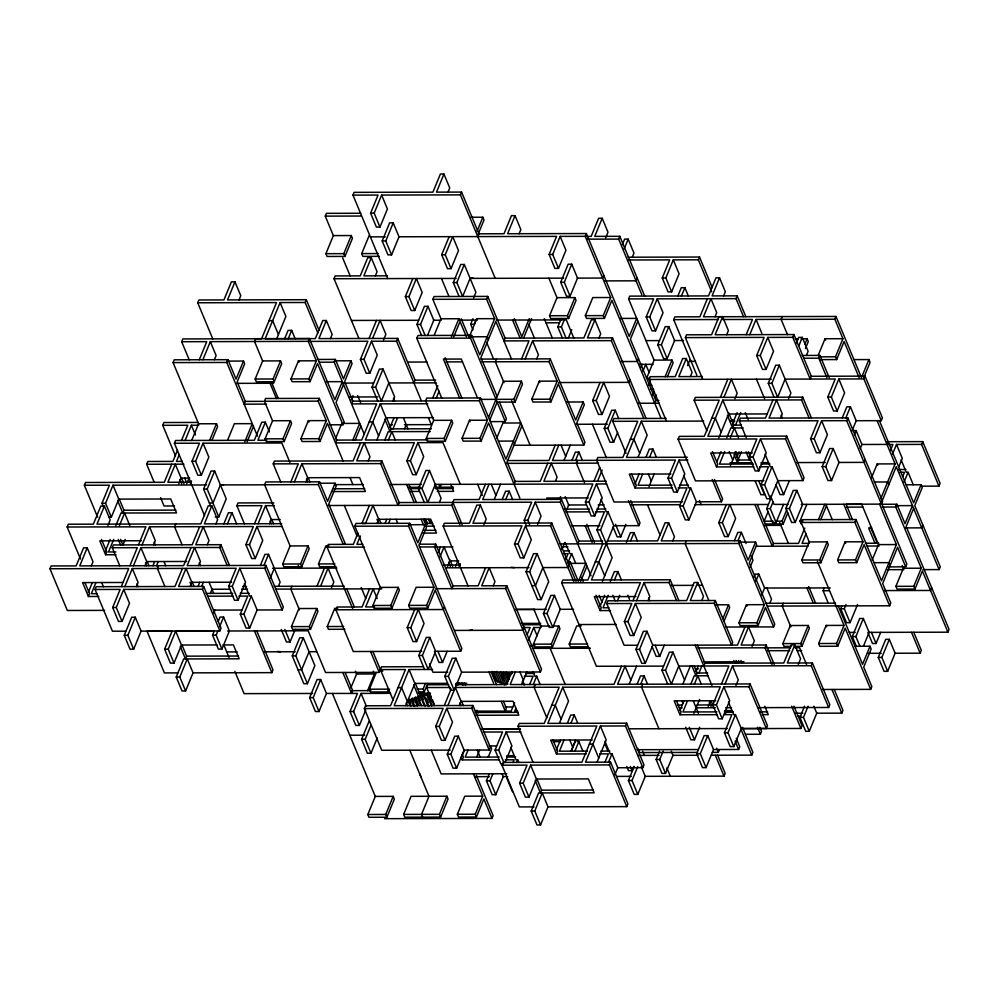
<?xml version="1.0" encoding="UTF-8"?>
<svg xmlns="http://www.w3.org/2000/svg" width="999" height="999" viewBox="0 0 999 999"><rect width="100%" height="100%" fill="white"/><g stroke="black" fill="none" stroke-linecap="round" stroke-linejoin="round"><path stroke-width="1.5" d="M104.633 610.377L67.333 610.476L49.95 568.743L51.099 565.958L76.161 565.896L83.616 547.814L87.2 547.802L92.994 561.713L91.271 565.884M80.482 558.99L67.158 527.01L68.294 524.225L93.369 524.163L100.824 506.068L104.395 506.068L110.19 519.98L107.904 525.536M97.677 517.257L84.353 485.264L85.502 482.492L164.286 482.292L171.741 464.198M103.709 507.467L101.973 503.296L109.428 485.202L84.353 485.264M87.2 547.802L79.745 565.896L183.591 565.634L191.046 547.539M104.395 506.068L96.953 524.15L200.787 523.888L208.242 505.806L211.825 505.794L217.62 519.705L215.896 523.876M108.953 517.195L111.339 517.195L105.544 503.284L112.999 485.202L206.531 484.965M191.683 440.484L198.564 423.788L173.077 362.587L174.226 359.815L227.934 359.677L236.051 379.145L243.506 361.064L227.085 361.101M189.211 359.802L181.681 341.72L182.829 338.936L261.601 338.736L276.511 302.572L197.727 302.772L212.799 338.936M197.727 302.772L198.876 299.987L223.951 299.925L231.406 281.83L234.977 281.83L240.771 295.729L239.061 299.912M111.339 517.195L118.794 499.1L112.999 485.202M88.324 592.32L92.333 582.592M105.532 550.586L110.115 539.46M115.847 525.549L121.004 513.024L122.802 513.024L123.951 510.239L119.318 499.113M98.839 596.465L88.399 596.49L89.535 593.718L84.903 582.579M116.046 554.732L105.594 554.757L106.743 551.972L101.536 539.46M95.916 582.579L91.334 593.706L97.228 593.693M113.699 539.448L108.529 551.972L115.909 551.947M119.43 525.536L124.588 513.011L176.511 512.887L170.717 498.976L118.794 499.1M125.712 631.168L112.437 631.206L95.067 589.485L96.204 586.7L174.987 586.5L182.442 568.406M119.793 565.821L112.263 547.739L113.411 544.954L192.195 544.755L199.65 526.673M154.208 482.342L146.666 464.26L147.815 461.488L172.889 461.413L177.472 450.287M175.474 455.906L162.725 425.312L163.873 422.527L198.189 422.44M125.225 539.448L122.927 545.004L120.617 539.448M199.288 359.74L206.743 341.658L181.681 341.72M202.872 359.74L210.327 341.646L308.229 341.333L309.378 338.549L255.669 338.686L254.52 341.471L262.625 360.939L255.17 379.021L256.331 381.805L274.238 381.755L281.693 363.673L280.532 360.889L262.625 360.939M234.977 281.83L227.522 299.912L306.306 299.712L319.056 330.319M204.533 515.596L174.4 443.269L175.549 440.484L254.32 440.297L261.775 422.202L265.359 422.202L269.418 431.93M214.398 359.727L216.121 355.557L210.327 341.646M190.097 586.488L191.82 582.317L186.026 568.406L178.571 586.488L203.634 586.425L202.485 589.21L123.714 589.41L129.508 603.321L122.053 621.403L118.469 621.415L112.675 607.504L120.13 589.41L95.067 589.485M121.279 586.638L128.734 568.543L49.95 568.743M129.87 565.759L137.325 547.677L112.263 547.739M138.474 544.892L145.929 526.81L67.158 527.01M181.481 440.547L187.787 425.249L162.725 425.312M122.053 621.403L116.259 607.492L123.714 589.41M124.85 586.625L132.305 568.543L236.151 568.281L228.696 586.363L234.49 600.274L238.074 600.262L245.529 582.18L239.735 568.269L264.797 568.206L265.946 565.422L187.175 565.621L194.63 547.539L200.424 561.438L198.701 565.621M133.454 565.759L140.909 547.664L219.693 547.477L220.841 544.692L195.767 544.755L203.222 526.66L209.016 540.571L207.305 544.742M142.058 544.892L149.513 526.798L253.359 526.535L245.904 544.63L251.698 558.528L255.282 558.528L262.737 540.434L256.943 526.535L282.005 526.473M179.333 454.458L176.461 461.413L182.367 461.401M185.065 440.547L191.371 425.237L198.751 425.224M257.492 436.176L226.785 362.462L227.934 359.677M136.388 586.625L138.099 582.442L132.305 568.543M144.98 565.746L146.703 561.575L140.909 547.664M153.584 544.88L155.307 540.709L149.513 526.798M178.821 483.666L181.106 478.096L175.312 464.198L167.857 482.28L191.458 482.217M289.935 462.475L281.83 443.007L203.047 443.206L208.841 457.105L201.386 475.199L197.802 475.199L192.008 461.301L199.463 443.206L174.4 443.269M201.386 475.199L195.592 461.288L203.047 443.206M124.263 635.314L131.718 617.232L135.302 617.22L141.084 631.131L133.641 649.225L130.057 649.225L124.263 635.314L127.847 635.314L135.302 617.22M152.934 565.759L154.658 561.588M186.763 483.666L189.061 478.109M156.518 565.746L158.229 561.575M190.347 483.666L191.496 480.881M209.59 440.434L216.471 423.751L198.564 423.788M158.529 565.696L157.38 568.481L164.91 586.55M175.724 523.951L174.575 526.735L182.105 544.817M211.9 440.434L217.632 426.523L216.471 423.751M306.306 299.712L305.157 302.497L280.095 302.56L265.185 338.736L315.322 338.611L322.764 320.517L326.348 320.517L332.143 334.415L330.419 338.599M210.552 505.806L203.596 489.11L211.051 471.029L214.635 471.016L226.224 498.838L218.769 516.92L215.185 516.933M218.769 516.92L207.18 489.11L214.635 471.016M227.497 440.397L234.378 423.701L252.285 423.651L244.83 441.745M243.506 361.064L244.655 363.836L237.2 381.93L245.317 401.398L244.168 404.183L266.546 404.12M333.366 235.602L351.273 235.552L352.435 238.336L344.98 256.418L327.073 256.468L325.911 253.684L333.366 235.602L325.262 216.134L326.398 213.349L360.714 213.262M276.711 338.723L285.889 316.471L280.095 302.56M211.825 505.794L204.37 523.888L281.656 523.688M223.514 484.59L220.429 484.927L212.974 503.009L209.39 503.021M284.665 338.736L288.099 330.382L291.683 330.382L295.155 338.723M288.236 338.723L291.683 330.382M247.128 441.745L253.434 426.436M274.238 381.755L273.077 378.983L280.532 360.889M272.552 420.754L290.459 420.704L291.621 423.489L284.166 441.57L266.258 441.62L265.097 438.836L272.552 420.754L264.448 401.273L265.597 398.489L319.305 398.364L336.688 440.084L335.539 442.869L414.323 442.669L406.868 460.751L412.662 474.662L416.233 474.662L423.688 456.568L417.894 442.657L442.969 442.594L460.352 484.328M214.173 631.018L175.674 631.118L181.468 645.029L174.013 663.111L170.429 663.124L164.635 649.213L172.09 631.131L147.028 631.193L164.41 672.914L177.685 672.889M387.749 278.584L352.984 195.13L354.133 192.357L432.917 192.158L440.372 174.063L443.943 174.063L449.737 187.974L448.027 192.145M174.013 663.111L168.219 649.213L175.674 631.118M265.359 422.202L257.904 440.284L266.758 440.259M198.039 586.488L199.763 582.317M223.851 523.888L228.434 512.749L232.018 512.749L236.651 523.876M201.623 586.475L203.346 582.305M227.435 523.876L232.018 512.749M244.43 523.813L236.888 505.731L238.037 502.947L273.851 502.859M329.57 424.812L342.994 424.787L317.507 363.586L310.052 381.668L292.145 381.718L290.984 378.933L298.439 360.851L316.346 360.801L308.229 341.333M344.98 256.418L343.818 253.646L351.273 235.552M358.953 338.536L334.041 278.721L335.177 275.936L360.252 275.874L367.707 257.792L371.278 257.779L377.073 271.691L375.362 275.861M210.29 593.431L212 589.26M222.952 644.929L233.391 644.904L239.186 658.803L187.263 658.94L193.057 672.851L185.602 690.933L182.018 690.946L176.224 677.035L183.679 658.953L185.477 658.94L186.613 656.156L181.98 645.029M326.348 320.517L318.893 338.599L397.677 338.399L415.06 380.132L413.911 382.904M443.943 174.063L436.488 192.145L461.563 192.083L460.414 194.867L381.63 195.067L387.425 208.978L379.97 227.06L376.386 227.073L370.592 213.162L378.047 195.067L352.984 195.13M185.602 690.933L179.808 677.022L187.263 658.94M379.97 227.06L374.175 213.149L381.63 195.067M284.166 441.57L283.004 438.786L290.459 420.704M290.122 545.941L308.017 545.891L309.178 548.676L301.723 566.758L283.816 566.808L282.667 564.023L290.122 545.941L264.623 484.74L265.771 481.955L319.48 481.818L327.597 501.298L335.052 483.204L318.631 483.254M280.756 481.955L273.227 463.873L274.375 461.088L353.147 460.889L360.602 442.807M310.052 381.668L308.891 378.883L316.346 360.801M379.295 256.331L362.874 256.381L361.725 253.596L369.18 235.514M213.786 612.911L214.935 610.127M254.508 523.751L261.963 505.669L236.888 505.731M238.074 600.262L232.28 586.351L239.735 568.269M255.282 558.528L249.488 544.617L256.943 526.535M258.092 523.751L265.534 505.656L274.388 505.644M218.294 621.266L220.017 617.082L223.589 617.082L229.383 630.981L221.928 649.075L218.356 649.088L212.562 635.177L214.273 630.993M371.278 257.779L363.836 275.874L387.425 275.811M221.928 649.075L216.134 635.164L217.857 630.993M219.58 626.823L223.589 617.082M141.084 631.131L219.867 630.931L221.016 628.159L203.634 586.425M382.18 240.971L389.635 222.889L393.219 222.877L399.013 236.788L391.558 254.882L387.974 254.882L382.18 240.971L385.764 240.971L393.219 222.877M343.069 460.951L327.422 423.401L319.967 441.483L302.073 441.533L300.911 438.748L308.366 420.654L326.273 420.616L318.157 401.148L319.305 398.364M364.348 434.515L334.215 362.187L335.364 359.403L317.457 359.453M269.618 523.738L271.328 519.567L265.534 505.656M290.834 481.893L298.289 463.811L273.227 463.873M294.418 481.893L301.873 463.798L380.656 463.598L381.793 460.826L356.73 460.889L364.185 442.794L369.98 456.705L368.256 460.876M244.318 583.578L249.538 596.091L251.323 596.091L257.118 609.989L249.663 628.084L246.079 628.084L240.284 614.185L247.74 596.091L238.898 596.116M260.364 565.484L264.947 554.358L268.531 554.345L280.12 582.167L278.396 586.338M249.663 628.084L243.868 614.173L251.323 596.091M263.936 565.484L268.531 554.345M319.967 441.483L318.818 438.698L326.273 420.616M334.515 360.826L350.924 360.789L343.469 378.871L335.364 359.403M343.481 384.44L336.026 402.522L344.143 422.003L342.994 424.787M305.944 481.88L307.667 477.709L301.873 463.798M270.304 577.996L274.325 568.256M397.677 338.399L396.528 341.183L371.466 341.246L377.26 355.157L369.805 373.239L366.221 373.251L360.427 359.34L367.882 341.258L309.99 341.396M369.031 338.474L376.486 320.392M369.805 373.239L364.011 359.328L371.466 341.246M372.615 338.461L380.07 320.379L385.864 334.29L383.566 339.847M351.311 399.8L353.022 395.616M335.489 438.736L341.808 423.426M343.244 544.418L318.331 484.602L319.48 481.818M350.924 360.789L352.085 363.574L344.63 381.655L352.747 401.136L351.598 403.908L376.66 403.846L361.75 440.022L336.688 440.084M414.735 310.514L408.941 296.603L416.396 278.521L422.19 292.42L414.735 310.514L411.151 310.514L405.357 296.616L412.812 278.521M377.809 401.074L372.015 387.162L379.47 369.068L383.054 369.068L394.642 396.878L392.919 401.049M301.723 566.758L300.562 563.985L308.017 545.891M257.118 609.989L282.18 609.927L283.329 607.155L265.946 565.422M291.933 586.276L290.784 589.06L299.475 609.927M352.822 440.084L359.702 423.389L343.294 423.426M436.288 382.854L388.848 382.967L381.393 401.061L375.599 387.15L383.054 369.068M355.132 440.084L360.864 426.161M427.684 403.721L380.244 403.846L365.334 440.01L427.697 439.86M451.061 268.656L445.267 254.745L452.722 236.651L458.516 250.562L451.061 268.656L447.49 268.656L441.695 254.745L449.15 236.663M193.057 672.851L271.84 672.652L272.977 669.867L256.755 630.918M291.446 626.623L298.901 608.541L316.795 608.491L317.957 611.276L310.502 629.358L292.595 629.407L291.446 626.623L309.34 626.573L316.795 608.491M421.578 335.552L416.945 324.425L424.4 306.343L427.984 306.331L433.778 320.242L427.472 335.552M336.039 566.683L319.63 566.72L318.469 563.936L325.924 545.854L328.908 545.841M352.61 608.403L327.11 547.202L328.259 544.418L353.334 544.355L357.917 533.229M425.162 335.552L420.529 324.425L427.984 306.331M281.243 629.47L286.463 641.982L290.047 641.982L295.204 629.457M441.72 398.089L416.808 338.274L417.957 335.489L471.665 335.364L479.77 354.832L494.68 318.656L486.575 299.188L487.724 296.403L434.003 296.541L432.854 299.325L440.971 318.793L434.09 335.489M376.86 440.01L386.039 417.744L380.244 403.846M316.995 586.213L324.45 568.131M320.579 586.213L328.034 568.119L333.828 582.03L331.531 587.599M292.257 655.893L299.712 637.812L303.284 637.799L314.872 665.621L307.417 683.703L303.846 683.716L292.257 655.893L295.829 655.881L303.284 637.799M384.815 440.01L388.249 431.668L390.035 431.668L391.183 428.883L386.551 417.757M389.972 427.497L393.981 417.757M388.386 440.01L391.833 431.655L430.319 431.568M392.982 428.871L397.565 417.744M459.078 296.478L453.284 282.567L460.739 264.485L464.31 264.473L475.899 292.295L473.613 297.852M380.344 587.412L398.239 587.362L399.4 590.147L391.945 608.229L374.038 608.279L372.889 605.494L380.344 587.412L354.845 526.211L355.994 523.426L409.702 523.289L417.819 542.769L425.274 524.675L408.866 524.725M477.097 231.144L482.829 217.233L470.891 217.258M473.189 278.047L470.104 278.384L462.649 296.466L456.855 282.555L464.31 264.473M478.259 233.928L483.991 220.017L482.829 217.233M477.797 236.588L478.946 233.803L461.563 192.083M369.38 505.407L361.925 523.488L365.509 523.476L372.964 505.394L378.758 519.305L377.035 523.476M360.352 536.001L356.905 544.343L362.812 544.33M404.508 428.871L406.231 424.7M344.817 629.27L328.409 629.308L327.247 626.535L334.702 608.441L337.687 608.441M421.74 651.348L353.284 651.523L335.901 609.802L337.038 607.017L362.113 606.955L369.568 588.861M451.423 336.838L458.878 318.743L440.971 318.793M433.691 420.342L451.598 420.304L452.759 423.077L445.304 441.171L427.397 441.208L426.236 438.436L433.691 420.342L425.586 400.874L426.735 398.089L480.444 397.952L505.931 459.153L520.841 422.977L502.947 423.027L496.628 438.324M453.721 336.838L460.039 321.528L466.408 336.825M432.667 398.151L437.824 385.626M309.64 697.627L317.095 679.532L320.667 679.532L326.461 693.431L319.006 711.525L315.434 711.525L309.64 697.627L313.211 697.614L320.667 679.532M416.233 474.662L410.439 460.751L417.894 442.657M436.251 398.139L439.11 391.183M384.99 523.476L386.713 519.305M478.946 233.803L504.008 233.741L511.463 215.659L515.047 215.647L507.592 233.741L586.363 233.541L629.245 336.463L636.7 318.381L620.279 318.419M388.574 523.476L390.284 519.293M472.977 329.857L470.666 324.288L472.952 318.731M381.793 460.826L399.175 502.547L398.027 505.332L380.656 463.598M476.535 318.718L474.238 324.288L470.666 324.288M469.33 336.788L476.785 318.706L494.68 318.656M490.359 421.628L505.282 421.59L470.517 338.137L471.665 335.364M519.118 233.729L520.841 229.558L515.047 215.647M606.743 483.953L596.415 483.978L602.21 497.889L594.755 515.984L591.183 515.984L585.389 502.085L592.844 483.991L435.277 484.39L427.822 502.472L422.028 488.561L429.483 470.479L425.911 470.492L418.456 488.573L424.25 502.485M445.304 441.171L444.143 438.386L451.598 420.304M434.053 587.275L416.146 587.312L408.691 605.406L409.852 608.191L427.759 608.141L426.598 605.357L434.053 587.275L408.554 526.073L409.702 523.289M350.836 687.924L356.568 674.013L355.407 671.228M391.945 608.229L390.784 605.444L398.239 587.362M441.221 484.453L440.072 487.225L438.911 484.453M519.855 498.101L488.561 422.989L481.118 441.083L463.211 441.121L462.05 438.336L469.505 420.254L487.412 420.204L479.295 400.736L480.444 397.952M365.696 710.114L359.39 725.424L355.806 725.424L350.012 711.513L357.467 693.431L326.461 693.431M496.503 359.003L495.354 361.788L504.045 382.642M487.724 296.403L505.107 338.137L503.958 340.909L529.02 340.846L521.565 358.941M439.36 502.472L441.071 498.301L429.483 470.479M359.39 725.424L353.596 711.513L361.051 693.418L390.597 693.343M367.595 690.659L374.475 673.963L373.314 671.191M389.598 689.148L388.449 691.932L370.554 691.97L369.393 689.198L376.273 672.502M586.363 233.541L585.214 236.326L560.152 236.388L565.946 250.299L558.491 268.381L554.907 268.394L549.113 254.483L556.568 236.388L398.713 236.788M450.187 750.112L381.73 750.274L364.348 708.553L365.497 705.769L390.559 705.706L405.469 669.53L380.407 669.592M227.597 630.993L308.167 630.794L325.549 672.514L379.258 672.377L381.556 666.82L423.326 666.708M558.491 268.381L552.697 254.47L560.152 236.388M435.689 544.155L453.071 585.876L451.923 588.661L434.54 546.928L435.689 544.155L419.28 544.193M468.056 585.876L443.144 526.061L444.293 523.276L469.355 523.214L476.81 505.132L480.394 505.119L486.188 519.03L483.891 524.6M459.852 524.662L451.748 505.194L454.033 499.625L479.108 499.562L485.414 484.265M481.118 441.083L479.957 438.299L487.412 420.204M488.561 417.432L503.459 381.256L521.366 381.206L522.527 383.991L515.072 402.073L497.165 402.122L489.71 420.204M523.551 338.124L531.58 318.644M416.595 641.583L410.801 627.672L418.256 609.59L424.051 623.501L416.595 641.583L413.012 641.595L407.217 627.684L414.672 609.602M438.186 552.559L440.484 546.99M377.285 737.936L370.979 753.234L367.395 753.246L361.601 739.335L369.056 721.253M440.047 556.718L444.056 546.977L449.85 560.889L447.564 566.458M370.979 753.234L365.184 739.322L370.916 725.411M525.149 358.928L532.604 340.846L611.376 340.647L612.524 337.862L587.462 337.924L594.917 319.842L591.333 319.842L583.878 337.937L505.107 338.137M560.701 282.292L568.156 264.211L571.74 264.198L577.534 278.109L570.079 296.204L566.495 296.204L560.701 282.292L564.285 282.292L571.74 264.198M427.759 608.141L435.214 590.059L460.701 651.248L435.639 651.311L428.184 669.405L422.39 655.494L429.845 637.412L426.261 637.412L418.806 655.506L424.6 669.417M515.072 402.073L513.911 399.3L521.366 381.206M505.282 421.59L506.431 418.818L499.475 402.122M557.005 297.652L574.9 297.615L576.061 300.387L568.606 318.481L550.699 318.519L549.55 315.746L557.005 297.652L548.888 278.184M536.675 358.928L538.399 354.745L532.604 340.846M432.642 669.467L409.053 669.53L394.143 705.694L472.927 705.506L490.309 747.227L489.16 750.012L464.098 750.074L456.643 768.156L453.059 768.169L447.265 754.257L454.72 736.176L458.304 736.163L464.098 750.074M480.394 505.119L472.939 523.214L551.723 523.014L576.048 581.43M488.998 484.253L482.692 499.562L561.463 499.363L578.846 541.083L577.697 543.868M455.507 566.458L457.804 560.901M586.738 236.388L591.158 236.388L598.613 218.294L602.197 218.282L594.742 236.376L619.805 236.313L644.717 296.116M459.09 566.458L460.239 563.673M562.449 338.062L557.817 326.935L561.251 318.581M444.468 606.743L443.319 609.527L335.901 609.802M566.033 338.049L561.388 326.923L564.835 318.569M513.698 445.279L583.828 445.104L558.341 383.903L550.886 401.985L532.979 402.035L531.818 399.25L539.273 381.168L557.18 381.118L549.063 361.65L550.212 358.866L480.969 359.078M405.669 705.694L414.847 683.428L409.053 669.53M522.002 425.761L507.092 461.938L515.209 481.406L514.06 484.19M568.606 318.481L567.444 315.696L574.9 297.615M413.723 706.031L411.401 700.474L412.262 698.376L417.632 698.363L418.494 696.278L423.863 696.266L424.725 694.18L430.094 694.168L431.256 696.952M494.218 499.55L500.524 484.253M417.42 706.368L414.523 699.412L415.384 697.327L420.754 697.314L421.615 695.229L426.985 695.217L427.847 693.131M375.274 796.415L393.181 796.378L394.343 799.15L386.888 817.244L368.981 817.282L367.819 814.51L375.274 796.415L332.405 693.493M605.694 237.762L607.991 232.193L602.197 218.282M418.856 697.352L420.005 694.567L415.359 683.441M418.294 691.857L424.263 691.845L423.101 689.06L425.399 683.491M568.331 338.049L571.778 329.695M502.16 499.562L505.606 491.208L509.178 491.196L512.662 499.55M424.263 691.845L427.709 683.491M434.203 705.631L426.66 687.549L427.809 684.765L448.701 684.715M505.744 499.55L509.178 491.196M550.886 401.985L549.725 399.2L557.18 381.118M661.113 418.531L611.875 300.299L604.42 318.394L586.513 318.431L585.352 315.647L592.807 297.565L610.714 297.515L585.214 236.326M434.365 651.323L438.998 662.449L442.582 662.437L447.165 651.311M603.746 275.262L602.597 278.047L577.235 278.109M641.833 294.73L618.656 239.098L619.805 236.313M485.589 567.732L478.134 585.814L453.071 585.876M386.888 817.244L385.726 814.46L393.181 796.378M622.302 244.718L624.6 239.148L628.171 239.148L633.965 253.059L632.255 257.23M455.831 658.266L448.376 676.348L454.17 690.259L450.586 690.272L444.792 676.36L452.247 658.279L455.831 658.266L461.625 672.177L447.864 705.569M624.163 248.888L628.171 239.148M460.701 651.248L461.85 648.476L418.981 545.541L426.436 527.46L425.274 524.675M604.42 318.394L603.259 315.609L610.714 297.515M493.244 585.801L494.967 581.63L489.173 567.719L481.718 585.801L506.78 585.739L541.545 669.193L540.397 671.977L461.625 672.177M472.927 705.506L471.778 708.279L446.715 708.341L452.51 722.252L445.054 740.346L441.471 740.346L435.676 726.448L443.131 708.353L364.348 708.553M444.28 705.569L451.161 688.873M598.988 337.924L600.711 333.741L594.917 319.842M445.054 740.346L439.26 726.435L446.715 708.341M551.723 523.014L550.574 525.799L525.499 525.861L531.293 539.76L523.838 557.854L520.267 557.867L514.473 543.956L521.928 525.861L443.144 526.061M525.949 524.475L524.213 520.304L531.668 502.21L399.175 502.547M547.727 463.261L540.272 481.343L515.209 481.406M555.182 445.167L548.876 460.477L507.392 460.576M403.633 814.41L411.089 796.328L446.89 796.24L448.052 799.025L440.596 817.107L404.795 817.194L403.633 814.41L439.435 814.322L446.89 796.24M459.003 682.629L458.141 684.715L455.457 684.727M523.838 557.854L518.044 543.943L525.499 525.861M529.532 524.463L527.797 520.292L535.252 502.21L560.314 502.147L561.463 499.363M558.766 445.167L552.459 460.464L675.424 460.077L667.969 478.171L673.763 492.082L677.347 492.07L684.802 473.988L679.008 460.077L687.861 460.052M540.397 671.977L505.631 588.523L506.78 585.739M566.745 402.023L583.166 401.973L575.711 420.067L550.212 358.866M459.39 705.556L461.101 701.385L455.307 687.474L559.153 687.212L544.243 723.388L519.18 723.451L518.031 726.236L533.104 762.399M649.6 378.184L646.628 378.196L654.083 360.102L628.583 298.901L629.732 296.129L708.516 295.929L715.958 277.834L719.542 277.834L725.336 291.733L723.613 295.916M637.187 278.034L636.038 280.819L604.707 280.894M537.599 524.463L541.046 516.108L535.252 502.21M555.382 481.331L557.105 477.16L551.311 463.249L543.856 481.331L606.218 481.181M563.985 460.464L570.292 445.154M602.035 414.423L596.241 400.524L603.696 382.43L609.49 396.341L602.035 414.423L598.451 414.435L592.657 400.524L600.112 382.442M456.643 768.156L450.849 754.245L458.304 736.163M526.061 571.765L533.516 553.683L537.087 553.671L548.676 581.493L541.221 599.575L537.649 599.587L526.061 571.765L529.632 571.765L537.087 553.671M571.928 460.464L575.374 452.122L578.958 452.11L582.429 460.452M559.452 499.413L560.601 496.628M575.511 460.464L578.958 452.11M577.522 460.402L576.373 463.186L584.49 482.654M583.828 445.104L584.977 442.32L576.86 422.839L584.315 404.757L583.166 401.973M637.849 321.166L630.394 339.248L655.893 400.449L654.745 403.221M462.15 755.756L464.435 750.199M499.4 759.839L462.212 759.927L463.361 757.142L462.2 754.37M500.362 681.855L497.677 681.867L498.101 680.819L495.417 680.831L495.841 679.782M566.396 510.539L568.693 504.97L565.209 496.628M719.542 277.834L712.087 295.916L737.162 295.854L736.013 298.639L657.23 298.838L663.024 312.737L655.569 330.831L651.985 330.844L646.191 316.933L653.646 298.838L628.583 298.901M628.096 257.218L699.5 257.03L698.351 259.815L673.289 259.877L679.083 273.788L671.628 291.87L668.044 291.883L662.25 277.972L669.705 259.89L628.234 259.99M468.019 750.187L465.159 757.142L499.175 757.055M655.569 330.831L649.775 316.92L657.23 298.838M671.628 291.87L665.834 277.959L673.289 259.877M507.792 684.265L503.159 673.139L503.583 672.09M617.632 432.505L613.623 442.245L610.039 442.257L604.245 428.346L611.7 410.264L615.284 410.252L618.756 418.593M524.163 627.472L523.014 630.244L454.557 630.419M508.304 681.131L505.407 674.175L506.268 672.09M613.623 442.245L607.829 428.334L615.284 410.252M509.403 679.382L507.667 675.212L508.528 673.126L503.159 673.139M626.036 453.321L612.712 421.328L613.848 418.544L666.071 418.406M629.907 379.583L628.758 382.367L558.641 382.542M638.511 358.716L637.362 361.501L621.141 361.538M561.863 549.487L564.735 542.532M511.75 672.052L506.593 684.565L456.156 684.69M527.235 634.477L530.107 627.522L522.727 627.547M476.685 757.142L479.545 750.187M512.162 671.79L511.725 672.839L505.756 672.851M515.334 672.04L510.177 684.565L614.023 684.303L621.478 666.208M528.521 640.034L533.678 627.522L541.058 627.497M593.98 481.206L599.725 467.295M641.008 367.12L642.157 364.348M384.553 818.668L491.97 818.406L483.866 798.938L476.411 817.02L458.504 817.057L457.342 814.285L464.797 796.191L482.704 796.153L473.439 773.9M594.755 515.984L588.96 502.072L596.415 483.978M597.564 481.206L602.16 470.067M642.869 371.291L645.741 364.335L649.213 372.677M543.444 613.498L550.886 595.404L554.47 595.404L560.264 609.303L552.809 627.397L549.225 627.409L543.444 613.498L547.015 613.486L554.47 595.404M565.796 559.24L568.094 553.671L563.673 553.683M552.809 626.036L558.778 626.023L559.939 628.808L552.484 646.89L534.577 646.94L533.429 644.155L540.884 626.073L533.928 609.378M567.657 563.399L571.678 553.658L569.88 553.671L565.247 542.544M657.779 344.742L665.234 326.661L668.818 326.648L674.612 340.559L667.157 358.641L663.573 358.653L657.779 344.742L661.363 344.742L668.818 326.648M677.859 296.054L681.293 287.7L684.877 287.7L688.348 296.041M488.211 757.142L491.645 748.788L490.497 746.003M663.386 666.108L596.403 666.271L561.638 582.829L562.787 580.044L587.862 579.982L602.772 543.806L596.977 529.895L604.432 511.813L595.579 511.838M567.257 561.962L570.242 561.95L567.956 567.519L542.882 567.582L535.427 585.664L531.855 585.676M681.43 296.041L684.877 287.7M521.703 684.552L526.86 672.04M503.284 763.973L500.886 763.973L495.092 750.074L502.547 731.98L483.379 732.03M514.597 702.772L511.151 711.113L475.374 711.126M666.42 421.191L649.038 379.47L650.187 376.685L675.249 376.623L682.704 358.529L686.288 358.529L692.082 372.427L690.359 376.611M696.865 375.274L673.701 319.643L674.837 316.858L699.912 316.795L707.367 298.713M648.663 385.202L650.386 381.031M503.896 762.574L498.676 750.062L506.131 731.98L520.879 731.942M515.884 708.328L514.735 711.101L517.682 711.101M502.085 773.825L503.234 776.61L495.779 794.692L492.207 794.704L486.413 780.793L489.273 773.838M476.411 817.02L475.249 814.235L482.704 796.153M495.779 794.692L489.985 780.781L492.857 773.825M529.645 684.565L533.091 676.211L524.238 676.236M703.721 421.091L641.358 421.253L626.448 457.43L687.312 457.28M533.229 684.552L536.675 676.211L534.877 676.211L533.141 672.04M652.597 394.942L653.746 392.157M552.484 646.89L551.323 644.118L558.778 626.023M534.103 806.88L519.355 806.917L501.985 765.197L503.121 762.412L581.905 762.212L596.815 726.036L518.031 726.236M535.239 684.502L534.09 687.275L546.84 717.881M602.397 581.356L612.137 557.704L600.549 529.882L608.004 511.8L606.218 511.8L600.998 499.288M655.032 397.714L656.181 394.93M505.044 762.574L511.925 745.878L506.131 731.98M580.656 581.43L586.975 566.121M665.097 376.76L671.977 360.065L654.083 360.102M667.407 376.748L673.139 362.837L671.977 360.065M702.747 379.333L685.364 337.6L686.513 334.815L711.588 334.752L719.03 316.671L722.614 316.658L728.408 330.569L726.685 334.74M637.974 457.417L647.152 435.164L641.358 421.253M512.986 762.587L514.135 759.802L505.294 759.827M491.97 818.406L493.119 815.621L476.323 775.286M608.004 511.8L613.798 525.711L591.433 579.969L670.217 579.77L678.908 600.636M516.57 762.574L517.719 759.789L515.934 759.802L510.714 747.277M686.288 358.529L678.833 376.611L702.422 376.548M635.027 483.866L639.035 474.125M645.916 457.43L649.362 449.075L652.946 449.075L656.418 457.417M588.299 646.803L570.392 646.852L569.23 644.068L576.685 625.986L581.168 625.973M672.277 487.937L635.089 488.036L636.238 485.252L631.605 474.125M642.619 474.113L638.036 485.239L672.052 485.164M649.5 457.417L652.946 449.075M687.587 365.584L689.884 360.015L690.459 361.401M613.111 527.11L617.157 536.85L620.741 536.838L625.898 524.313M630.844 680.107L625.049 666.208L617.594 684.29L750.087 683.953L748.938 686.738L723.875 686.8L729.67 700.711L722.215 718.793L718.631 718.805L712.836 704.894L720.291 686.812L562.737 687.212L547.827 723.376L626.61 723.189L625.461 725.961L600.399 726.023L585.489 762.2L610.551 762.137L609.402 764.922L530.631 765.122L536.426 779.033L528.971 797.115L525.387 797.127L519.592 783.216L527.047 765.122L501.985 765.197M715.022 316.783L716.733 312.612L710.938 298.701L703.483 316.783L835.976 316.458L861.475 377.647L868.93 359.565L854.008 359.603M528.971 797.115L523.176 783.204L530.631 765.122M648.988 486.625L654.145 474.113M600.012 606.405L604.607 595.279M610.339 581.356L614.348 571.628L617.931 571.615L621.415 579.957M626.398 542.407L630.406 532.667L633.99 532.654L637.462 541.008M610.526 610.551L600.087 610.576L601.236 607.792L596.016 595.279M722.614 316.658L715.159 334.752L793.943 334.553L811.325 376.273L810.177 379.058L792.794 337.337L793.943 334.553M608.191 595.267L603.021 607.792L608.928 607.767M614.497 579.957L617.931 571.615M630.544 541.008L633.99 532.654M637.412 645.254L624.138 645.279L606.755 603.558L607.904 600.774L686.675 600.574L694.13 582.492L697.714 582.479L703.508 596.391L701.785 600.561M613.798 525.711L638.873 525.649L640.009 522.864L630.744 500.611M559.353 723.376L568.531 701.111L562.737 687.212M763.935 480.706L695.479 480.881L678.096 439.148L679.245 436.376L704.307 436.313L719.218 400.137L694.143 400.199L706.892 430.794M694.143 400.199L695.292 397.415L802.721 397.152L811.413 418.007M617.419 600.824L619.717 595.267M536.426 779.033L588.349 778.895L594.143 792.806L542.22 792.931L548.014 806.842L540.559 824.937L536.975 824.937L531.181 811.026L538.636 792.944L540.422 792.944L541.57 790.159L536.938 779.033M556.406 749.812L560.427 740.072M567.307 723.376L570.741 715.034L574.325 715.022L577.809 723.376M586.288 753.908L556.48 753.983L557.629 751.198L552.996 740.072M677.347 492.07L671.553 478.159L679.008 460.077M540.559 824.937L534.765 811.026L542.22 792.931M564.01 740.072L559.415 751.198L587.462 751.123M570.891 723.376L574.325 715.022M570.941 751.198L575.536 740.059M697.714 582.479L690.259 600.574L715.321 600.511L714.185 603.284L635.401 603.483L641.196 617.394L633.741 635.476L630.157 635.489L624.363 621.578L631.818 603.496L606.755 603.558M632.966 600.711L640.421 582.629L561.638 582.829M571.291 751.323L575.312 741.583M633.741 635.476L627.946 621.578L635.401 603.483M636.55 600.699L644.005 582.617L669.068 582.554L670.217 579.77M607.192 541.008L657.629 540.884L665.084 522.802L668.656 522.789L661.201 540.884L739.984 540.684L748.101 560.152L755.556 542.07L739.135 542.107M720.366 397.352L727.821 379.27M746.166 334.752L752.472 319.443L722.926 319.518M574.875 751.31L578.883 741.57L577.097 741.57M802.721 397.152L801.573 399.925L722.801 400.124L707.891 436.301L786.663 436.101L804.045 477.834L802.896 480.606L777.834 480.669L770.379 498.763L766.795 498.763L761.001 484.865L768.456 466.77L759.615 466.795M723.938 397.34L731.393 379.258L737.187 393.169L734.902 398.726M749.75 334.74L756.056 319.43L834.839 319.23L835.976 316.458M683.591 475.374L688.811 487.899L690.596 487.887L696.39 501.798L688.935 519.892L685.351 519.892L679.557 505.981L687.012 487.899L678.171 487.924M688.935 519.892L683.141 505.981L690.596 487.887M648.076 600.699L649.8 596.528L644.005 582.617M672.739 540.871L674.45 536.7L668.656 522.789M718.843 437.687L728.583 414.036L722.801 400.124M792.794 337.337L767.731 337.4L773.526 351.311L766.071 369.393L762.487 369.405L756.693 355.494L764.148 337.4L685.364 337.6M635.951 649.4L643.406 631.318L646.99 631.306L652.784 645.217L645.329 663.299L641.745 663.311L635.951 649.4L639.535 649.387L646.99 631.306M766.071 369.393L760.276 355.482L767.731 337.4M717.045 461.338L721.053 451.61M726.785 437.687L730.806 427.959L732.592 427.947L733.741 425.162L728.521 412.649M732.517 423.776L737.112 412.649M686.276 540.821L685.127 543.593L708.878 600.624M753.708 466.808L716.533 466.908L717.682 464.123L712.474 451.598M724.637 451.598L719.48 464.123L753.496 464.036M730.369 437.687L734.377 427.947L743.231 427.922M735.526 425.162L740.696 412.637M597.015 762.2L606.193 739.934L600.399 726.023M629.133 684.29L636.588 666.196M746.216 437.624L739.26 420.929L740.409 418.156L765.471 418.082L772.926 400M782.267 316.583L781.118 319.368L787.499 334.665M604.957 762.2L608.403 753.858L599.55 753.883M637.075 684.29L640.509 675.948L644.093 675.936L647.577 684.278M730.431 465.509L736.163 451.598M608.541 762.187L611.987 753.845L610.189 753.845L604.982 741.333M640.659 684.278L644.093 675.936M642.669 684.228L641.52 687.012L658.903 728.733M736.812 457.33L739.11 451.773M774.075 397.215L768.281 383.304L775.736 365.222L779.32 365.209L790.908 393.032L788.611 398.601M737.974 460.114L741.42 451.773M696.39 501.798L721.453 501.735L722.602 498.951L714.497 479.483M735.189 451.66L738.661 460.002L737.512 462.787L734.04 454.433M785.114 379.121L777.659 397.215L771.865 383.304L779.32 365.209M652.085 646.615L656.143 656.343L659.727 656.343L664.31 645.204M614.909 774.712L617.782 767.756L611.987 753.845M728.171 536.563L722.377 522.652L729.832 504.57L735.626 518.481L728.171 536.563L724.587 536.575L718.793 522.664L726.248 504.582M786.663 436.101L785.514 438.886L760.451 438.948L766.245 452.859L758.79 470.941L755.207 470.954L749.412 457.043L756.867 438.961L678.096 439.148M796.44 342.957L798.738 337.4L802.309 337.387L808.104 351.298L806.393 355.469M667.732 684.165L661.937 670.254L669.392 652.172L672.976 652.16L684.565 679.982M758.79 470.941L752.996 457.03L760.451 438.948M798.875 345.729L802.309 337.387M721.44 684.028L728.895 665.946L678.771 666.071L671.316 684.153L665.521 670.242L672.976 652.16M804.844 344.368L807.142 338.798L801.173 338.811M805.431 348.539L808.291 341.583L807.142 338.798M626.773 766.483L628.508 770.654L632.092 770.654L633.803 766.47M641.196 766.583L645.254 776.323L637.799 794.405L634.215 794.417L628.421 780.506L634.153 766.595M780.581 418.069L782.304 413.898L776.51 399.987L769.055 418.082L847.839 417.882L882.592 501.336L881.443 504.12L801.235 504.395M637.799 794.405L632.005 780.506L637.737 766.595M734.39 540.746L737.836 532.392L741.42 532.392L746.053 543.518M548.014 806.842L626.785 806.643L627.934 803.87L610.551 762.137M617.782 767.756L642.844 767.694L643.993 764.909L626.61 723.189M737.974 540.734L741.42 532.392M764.335 604.657L746.428 604.707L738.973 622.789L740.134 625.574L758.041 625.536L756.88 622.752L764.335 604.657L738.835 543.468L739.984 540.684M770.379 498.763L764.585 484.852L772.04 466.77L770.254 466.77L765.034 454.245M818.156 355.444L825.037 338.748L842.944 338.711L834.839 319.23M682.841 684.153L690.297 666.071M826.885 377.659L818.78 358.191L819.929 355.407L802.234 355.457M671.241 751.161L672.976 755.331L665.521 773.413L661.937 773.426L656.156 759.515L659.59 751.173M665.521 773.413L659.727 759.515L663.174 751.161M679.894 710.589L683.903 700.848M690.784 684.153L694.23 675.811L696.016 675.799L697.165 673.026L694.268 666.071M695.953 671.64L698.239 666.071M717.145 714.672L679.957 714.76L681.106 711.975L676.473 700.848M687.487 700.848L682.904 711.975L716.92 711.887M694.367 684.153L697.814 675.799L708.129 675.774M698.95 673.014L701.822 666.058M783.541 504.433L776.086 522.527L772.502 522.527L766.708 508.628L771.303 497.49M722.789 618.668L728.521 604.757L715.097 604.782M703.833 666.008L704.982 663.224L697.452 645.142M768.169 511.463L764.148 521.203L773.101 521.178M723.95 621.44L729.682 607.529L728.521 604.757M776.086 522.527L770.291 508.616L773.164 501.66M820.241 359.615L836.65 359.578L835.489 356.793L842.944 338.711M750.137 567.157L753.009 560.202L751.26 556.031M836.65 359.578L844.105 341.496L859.165 377.647M775.986 484.852L780.044 494.592L783.628 494.58L789.36 480.669M693.855 713.361L699.587 699.45M847.839 417.882L846.69 420.666L821.615 420.729L827.409 434.64L819.954 452.722L816.383 452.734L810.589 438.823L818.044 420.741L739.26 420.929M811.325 376.273L865.034 376.148L863.885 378.921L838.823 378.983L844.617 392.894L837.162 410.989L833.578 410.989L827.784 397.078L835.239 378.996L784.814 379.121M754.07 576.91L755.219 574.125L758.803 574.113L764.597 588.024L761.725 594.979M819.954 452.722L814.16 438.811L821.615 420.729M837.162 410.989L831.368 397.078L838.823 378.983M755.931 581.068L758.803 574.113M785.838 508.503L793.293 490.409L796.877 490.409L802.672 504.308L795.216 522.402L791.633 522.415L785.838 508.503L789.422 508.491L796.877 490.409M765.309 523.976L783.216 523.938L782.055 521.153L786.65 510.027M757.205 504.507L773.426 543.456L772.277 546.228L754.894 504.507M783.216 523.938L787.799 512.799M685.689 727.284L690.908 739.797L694.492 739.784L699.65 727.272M708.254 706.405L710.539 700.836M744.954 626.985L737.499 645.079L652.784 645.217M722.215 718.793L716.42 704.894L723.875 686.8M725.024 684.015L732.479 665.933L811.263 665.734L812.399 662.949L787.337 663.011L794.792 644.929L791.208 644.942L783.753 663.024L704.982 663.224M696.703 753.708L704.158 735.626L707.742 735.614L713.523 749.525L706.081 767.607L702.497 767.619L696.703 753.708L700.287 753.696L707.742 735.614M737.549 663.261L738.698 660.489M822.177 466.633L829.632 448.551L833.203 448.539L838.998 462.45L831.543 480.544L827.971 480.544L822.177 466.633L825.748 466.633L833.203 448.539M842.244 417.944L846.827 406.818L850.411 406.805L856.205 420.716L852.184 430.457M801.123 523.888L799.962 521.103L806.842 504.408M758.041 625.536L765.496 607.442L773.601 626.91L725.861 627.035M809.265 541.933L827.172 541.883L828.333 544.667L820.878 562.749L802.971 562.799L801.81 560.014L809.265 541.933L801.148 522.465L802.297 519.68L856.018 519.542L881.505 580.744L896.415 544.567L879.607 504.233M845.828 417.932L850.411 406.805M735.976 685.414L738.273 679.844L732.479 665.933M752.035 646.453L754.332 640.883L748.538 626.985L741.083 645.067L766.146 645.004L774.262 664.472M769.817 603.321L771.528 599.15L766.895 588.024M863.785 377.647L870.092 362.35L868.93 359.565M804.794 528.084L798.488 543.394L773.426 543.456M806.081 533.641L802.072 543.381L809.44 543.356M728.458 702.11L733.678 714.622L735.464 714.622L741.258 728.533L733.803 746.615L730.219 746.628L724.425 732.717L731.88 714.635L724.512 714.647M712.349 752.384L718.318 752.359L719.467 749.587M733.803 746.615L728.009 732.704L735.464 714.622M771.952 664.472L764.997 647.789L766.146 645.004M773.601 626.91L774.749 624.138L749.25 562.937L756.705 544.855L755.556 542.07M783.353 603.259L782.205 606.043L790.896 626.91M818.443 519.667L824.749 504.37M854.395 434.74L856.118 430.569L852.534 430.581M820.741 519.667L826.485 505.756M645.254 776.323L724.025 776.123L725.174 773.338L717.644 755.256M860.189 448.651L861.912 444.48L856.118 430.569M713.523 749.525L738.598 749.462L739.747 746.678L736.263 738.336M791.483 646.365L784.015 646.39L782.854 643.606L790.309 625.524L808.216 625.474L809.377 628.259L801.922 646.341L794.467 646.365M820.878 562.749L819.717 559.977L827.172 541.883M865.209 459.602L864.073 462.387L838.698 462.45M856.205 420.716L881.268 420.654L882.417 417.869L865.034 376.148M711.475 755.232L751.76 755.132L752.909 752.347L742.482 727.322M745.441 734.302L760.364 734.265L761.513 731.48L759.764 727.309M801.922 646.341L800.761 643.556L808.216 625.474M741.258 728.533L766.32 728.471L767.469 725.686L750.087 683.953M828.308 603.246L823.101 590.734L824.237 587.949M767.282 606.081L889.634 605.781L864.135 544.58L856.68 562.662L838.773 562.712L837.624 559.927L845.079 541.845L862.974 541.795L854.869 522.327L856.018 519.542M871.453 477.847L877.184 463.936L895.092 463.886L877.134 420.766M888.123 441.633L886.975 444.418L861.613 444.48M798.288 664.41L800.586 658.841L794.792 644.929M890.621 450.037L892.919 444.48L888.498 444.48M892.482 454.208L896.503 444.468L921.565 444.405L922.714 441.62L886.9 441.708M822.939 689.485L870.678 689.36L845.191 628.171L837.736 646.253L819.829 646.303L818.668 643.518L826.123 625.424L844.03 625.386L817.382 561.401M856.68 562.662L855.519 559.89L862.974 541.795M880.756 498.663L895.092 463.886M898.85 466.72L902.297 458.379L896.503 444.468M857.542 604.57L850.087 622.652L846.503 622.664L840.708 608.753L841.857 605.968M850.087 622.652L844.292 608.741L846.003 604.57M813.835 706.243L816.732 713.199L809.277 731.293L805.706 731.293L799.912 717.394L804.495 706.256M809.277 731.293L803.483 717.382L808.079 706.256M902.784 476.461L904.507 472.29L900.087 472.302M741.295 728.608L800.911 728.458L802.06 725.674L793.943 706.206M837.736 646.253L836.575 643.468L844.03 625.386M904.07 482.017L908.091 472.277L906.293 472.29L901.086 459.765M872.202 559.915L878.508 544.617L861.712 504.283M902.184 565.471L903.346 568.256L895.891 586.338L897.052 589.123L914.959 589.073L913.798 586.288L921.253 568.206L895.753 507.005L896.902 504.233L881.98 504.27M856.355 646.303L852.297 636.575L859.752 618.481L863.336 618.481L869.13 632.379L863.386 646.303M859.927 646.303L855.881 636.563L863.336 618.481M758.703 707.642L828.646 707.467L829.782 704.682L812.399 662.949M906.155 484.777L921.078 484.74L913.623 502.834L879.432 420.766M913.635 508.391L906.18 526.485L949.05 629.407L947.901 632.192L869.13 632.379M816.732 713.199L841.807 713.136L842.944 710.351L834.252 689.497M855.094 646.278L870.017 646.241L862.562 664.323L838.223 605.906M889.634 605.781L890.771 602.996L882.666 583.528L897.577 547.352L905.681 566.82L888.66 566.908M905.681 566.82L906.83 564.035L881.343 502.847L896.253 466.67L939.122 569.592L922.901 569.63M922.889 525.087L921.74 527.872L905.331 527.909M921.253 486.176L938.948 486.126L940.096 483.341L922.714 441.62M867.844 632.392L872.489 643.518L876.061 643.506L880.656 632.379M878.283 657.429L885.738 639.348L889.31 639.335L895.104 653.246L887.649 671.328L884.078 671.34L878.283 657.429L881.855 657.417L889.31 639.335M870.678 689.36L871.827 686.588L863.71 667.107L871.165 649.025L870.017 646.241M914.959 589.073L922.414 570.991L947.901 632.192M931.667 587.674L930.519 590.459L884.265 590.584M939.122 569.592L940.271 566.808L914.772 505.606L922.227 487.524L921.078 484.74M895.104 653.246L920.179 653.184L921.315 650.399L913.785 632.317M469.305 630.381L472.39 630.044M370.592 213.162L374.175 213.149M325.262 216.134L361.064 216.034M370.367 236.863L385.289 236.825M587.325 239.173L618.656 239.098M325.911 253.684L343.818 253.646M361.725 253.596L378.134 253.559M441.695 254.745L445.267 254.745M549.113 254.483L552.697 254.47M334.041 278.721L456.206 278.421M470.104 278.384L563.636 278.147M662.25 277.972L665.834 277.959M453.284 282.567L456.855 282.555M405.357 296.616L408.941 296.603M432.854 299.325L486.575 299.188M549.55 315.746L567.444 315.696M585.352 315.647L603.259 315.609M646.191 316.933L649.775 316.92M269.056 320.654L272.64 320.642L278.434 334.553M351.423 320.454L418.556 320.279M433.479 320.242L441.146 320.229M477.36 320.092L459.453 320.142L458.878 318.743M496.341 320.08L566.271 319.905L573.801 337.987M673.701 319.643L718.456 319.53M545.991 322.814L559.265 322.777M416.945 324.425L420.529 324.425M557.817 326.935L561.388 326.923M470.816 336.788L487.225 336.75L488.386 339.523M416.808 338.274L470.517 338.137M795.204 338.823L798.189 338.823M645.966 340.634L659.39 340.597M674.313 340.559L683.453 340.534M756.693 355.494L760.276 355.482M819.08 356.83L835.489 356.793M360.427 359.34L364.011 359.328M803.858 358.229L818.78 358.191M173.077 362.587L226.785 362.462M319.293 362.225L334.215 362.187M446.116 361.9L462.525 361.863M481.93 361.813L549.063 361.65M407.767 362.075L426.985 362.025M691.071 361.363L695.554 361.351M639.21 364.348L653.109 364.31M255.17 379.021L273.077 378.983M290.984 378.933L308.891 378.883M649.038 379.47L771.378 379.158M415.06 380.132L435.701 380.07M325.911 381.705L342.32 381.655L334.865 399.75L309.378 338.549M236.551 383.354L273.664 383.266M343.781 383.079L373.464 383.017M768.281 383.304L771.865 383.304M648.975 385.252L651.922 385.239M372.015 387.162L375.599 387.15M650.711 389.385L653.696 389.385M349.575 396.99L377.784 396.928M827.784 397.078L831.368 397.078M479.595 399.388L513.911 399.3M531.818 399.25L549.725 399.2M264.448 401.273L318.157 401.148M425.586 400.874L479.295 400.736M245.317 401.398L263.224 401.361M352.747 401.136L425.624 400.949M592.657 400.524L596.241 400.524M655.893 400.449L658.878 400.437M638.336 403.271L659.215 403.221M728.583 414.036L767.082 413.936M386.039 417.744L433.479 417.632M711.763 418.219L715.346 418.219L721.141 432.117M369.205 421.94L372.789 421.928L378.584 435.839M612.712 421.328L637.774 421.266L622.864 457.43L597.802 457.505L596.653 460.277L614.035 502.01L682.492 501.835M730.456 421.029L734.877 421.016M389.373 424.737L392.495 424.737M404.433 424.7L431.293 424.637L428.396 417.682M576.211 424.275L607.355 424.188M733.141 425.162L741.196 425.149M390.584 428.883L431.318 428.783M604.245 428.346L607.829 428.334M265.097 438.836L283.004 438.786M300.911 438.748L318.818 438.698M426.236 438.436L444.143 438.386M462.05 438.336L479.957 438.299M810.589 438.823L814.16 438.811M630.319 439.348L633.903 439.335L639.697 453.246M498.476 441.108L513.386 441.071L514.547 443.843M752.347 452.897L710.739 452.997L716.533 466.908M749.412 457.043L752.996 457.03M192.008 461.301L195.592 461.288M406.868 460.751L410.439 460.751M738.661 460.002L750.599 459.965M761.063 462.649L768.581 462.624M796.927 462.562L825.274 462.487M146.666 464.26L183.966 464.173M506.443 463.361L598.488 463.136M730.057 462.799L752.259 462.749M760.951 464.011L769.904 463.986M898.488 469.53L905.943 469.505M670.903 474.013L629.295 474.125L635.089 488.036M180.819 478.096L189.76 478.084M307.667 477.709L359.59 477.584L365.384 491.483L332.63 491.57M667.969 478.171L671.553 478.159M874.212 482.005L887.636 481.968L888.798 484.752M264.623 484.74L318.331 484.602M220.429 484.927L264.897 484.815M335.015 484.64L363.361 484.565M390.409 484.503L421.378 484.428M679.507 485.139L688.461 485.114M761.001 484.865L764.585 484.852M408.479 487.312L420.679 487.275M435.601 487.237L453.496 487.2M203.596 489.11L207.18 489.11M333.703 488.786L364.735 488.711M410.065 488.673L422.028 488.561M435.339 488.611L453.034 488.561M410.601 491.446L419.455 491.421M437.262 491.383L453.683 491.346L450.786 484.39M546.715 498.026L588.311 497.927M101.973 503.296L105.544 503.284M585.389 502.085L588.96 502.072M174.5 505.969L164.048 505.993L160.577 497.652M327.909 505.506L451.748 505.194M568.394 504.982L586.301 504.932M598.176 504.907L604.083 504.882M631.256 504.82L680.294 504.695M695.217 504.657L768.169 504.47M787.961 504.42L774.025 504.383L770.541 496.041M861.101 504.32L846.178 504.358L852.484 519.617M679.557 505.981L683.141 505.981M896.053 505.656L912.474 505.606L905.019 523.701L896.902 504.233M846.528 507.13L862.936 507.092M882.329 507.042L895.753 507.005M123.951 510.239L175.874 510.102M564.285 509.128L589.46 509.065M596.915 509.053L605.869 509.028M766.708 508.628L770.291 508.616M565.933 511.913L589.685 511.85M271.328 519.567L280.182 519.542M378.758 519.305L430.681 519.168L436.476 533.079L423.052 533.116M524.213 520.304L527.797 520.292M776.086 521.166L782.055 521.153M799.962 521.103L802.946 521.103M432.617 523.389L425.162 523.401L423.426 519.23M718.793 522.664L722.377 522.652M801.148 522.465L854.869 522.327M354.845 526.211L408.554 526.073M425.487 526.186L434.34 526.161M571.728 525.811L599.899 525.749M764.46 525.412L780.881 525.362M871.628 527.959L868.643 527.959L875.012 543.256M424.038 530.332L435.839 530.307M596.977 529.895L600.549 529.882M141.408 540.746L99.8 540.846L105.594 554.757M578.846 541.083L602.722 541.021M245.904 544.63L249.488 544.617M514.473 543.956L518.044 543.943M560.002 543.918L738.835 543.468M865.321 543.256L878.745 543.219M878.508 544.617L896.415 544.567M327.11 547.202L364.423 547.102M419.792 546.965L434.54 546.928M436.051 547.002L452.909 546.965M561.85 546.765L567.869 546.753M756.056 546.278L808.091 546.141M867.157 546.028L879.095 546.003M104.957 551.972L106.743 551.972M563.573 550.899L569.542 550.886M146.703 561.575L186.688 561.475M449.85 560.889L458.703 560.864M801.81 560.014L819.717 559.977M837.624 559.927L855.519 559.89M595.317 561.888L598.888 561.888L604.682 575.786M282.667 564.023L300.562 563.985M318.469 563.936L334.877 563.898M569.393 563.386L585.814 563.336L578.359 581.43L570.242 561.95M874.038 562.687L888.96 562.649L890.121 565.434M443.768 565.047L460.177 565.009M272.527 568.256L336.875 568.094M445.779 567.832L528.983 567.619M903.346 568.256L921.253 568.206M887.512 569.68L903.933 569.642M122.727 582.479L82.605 582.592L88.399 596.49M191.521 582.317L231.631 582.217M228.696 586.363L232.28 586.351M242.645 586.401L246.541 586.463M274.238 586.326L344.156 586.151M671.178 585.402L693.556 585.352M698.026 585.339L702.509 585.327M895.891 586.338L913.798 586.288M211.713 589.26L229.695 589.21M241.546 589.185L247.515 589.173M275.861 589.098L381.793 588.836M435.701 588.698L505.631 588.523M764.597 588.024L830.206 587.936M823.101 590.734L828.995 590.721M206.131 593.418L232.779 593.356M240.235 593.331L249.188 593.306M207.755 596.191L232.992 596.128M635.901 596.565L594.293 596.665L600.087 610.576M765.659 603.309L835.576 603.134M372.889 605.494L390.784 605.444M408.691 605.406L426.598 605.357M112.675 607.504L116.259 607.492M374.538 606.917L365.684 606.942L373.139 588.861L377.197 598.588M213.549 610.102L241.746 610.027M516.695 609.415L546.366 609.34M560.264 609.303L573.538 609.278M515.472 609.49L534.877 609.452M840.708 608.753L844.292 608.741M240.284 614.185L243.868 614.173M624.363 621.578L627.946 621.578M738.973 622.789L756.88 622.752M521.266 623.401L540.671 623.351M522.602 624.762L540.496 624.725M579.02 624.55L616.321 624.45M327.247 626.535L343.668 626.485M540.884 626.073L549.825 626.048M407.217 627.684L410.801 627.672M849.325 632.429L855.219 632.417M212.562 635.177L216.134 635.164M852.297 636.575L855.881 636.563M181.468 645.029L216.983 644.942M533.429 644.155L551.323 644.118M569.23 644.068L587.137 644.018M782.854 643.606L800.761 643.556M818.668 643.518L836.575 643.468M530.407 645.591L534.877 645.579M164.635 649.213L168.219 649.213M532.455 648.363L590.434 648.226M698.014 647.951L764.997 647.789M766.757 647.851L790.634 647.802M795.104 647.789L799.587 647.777L806.543 664.46M226.723 651.91L237.163 651.885M264.023 651.823L295.18 651.748M316.458 651.685L309.078 651.71L301.623 669.792L298.052 669.805M767.519 650.711L789.759 650.649M797.214 650.636L801.685 650.624M867.931 653.309L881.205 653.284M186.613 656.156L238.536 656.031M418.806 655.506L422.39 655.494M703.808 661.862L743.943 661.763M695.354 668.88L698.476 668.868M379.832 671.103L382.817 671.091M661.937 670.254L665.521 670.242M447.714 672.202L432.979 672.24L429.495 663.898M506.218 673.501L512.15 673.488M525.586 673.451L534.54 673.426M696.565 673.026L707.604 673.001M356.568 674.013L374.475 673.963M505.407 674.175L510.789 674.163M507.667 675.212L510.352 675.199M176.224 677.035L179.808 677.022M444.792 676.36L448.376 676.348M414.847 683.428L447.377 683.353M456.331 683.328L466.77 683.304M455.881 683.678L461.251 683.666L461.688 682.617L462.849 685.401M398.014 687.624L401.598 687.612L407.392 701.523M426.66 687.549L450.262 687.487M369.393 689.198L387.3 689.148L388.449 691.932M417.132 689.073L423.101 689.06M351.448 690.671L370.854 690.621M312.562 693.468L244.106 693.643L234.84 671.39M418.943 693.281L430.532 693.119M420.005 694.567L427.46 694.542M414.523 699.412L409.153 699.437L408.291 701.523L410.027 705.694M411.401 700.474L408.716 700.474L411.039 706.043M461.101 701.385L513.024 701.261L518.818 715.159L475.749 715.272M715.771 700.749L674.163 700.848L679.957 714.76M551.698 705.306L555.282 705.294L561.076 719.205M677.597 705.057L682.08 705.057M697.002 705.019L716.42 704.894M505.307 706.98L512.762 706.967M679.295 707.841L682.242 707.829M696.153 707.791L715.321 707.742M725.636 707.717L731.53 707.704M350.012 711.513L353.596 711.513M732.267 710.564L724.812 710.576L725.836 713.298M475.212 712.499L518.181 712.387M724.375 711.875L733.328 711.85M724.65 711.937L732.105 711.925M760.239 711.85L767.619 711.837M795.466 713.261L802.834 713.236M762.287 714.622L768.256 714.61L764.784 706.268M797.926 716.183L800.911 716.171M799.912 717.394L803.483 717.382M435.676 726.448L439.26 726.435M481.543 729.183L520.142 729.083M629.058 728.808L727.359 728.558M483.104 729.258L520.404 729.158M724.425 732.717L728.009 732.704M349.787 735.227L364.71 735.189M361.601 739.335L365.184 739.322M592.282 739.972L550.686 740.072L556.48 753.983M553.184 741.633L560.564 741.62M589.36 744.118L592.944 744.118L598.738 758.029M489.173 745.941L496.553 745.916M495.092 750.074L498.676 750.062M637.137 749.712L698.151 749.562M600.899 751.098L609.852 751.073M697.427 752.422L639.547 752.559L637.799 748.388M447.265 754.257L450.849 754.245M506.793 755.669L514.26 755.656M638.436 755.419L659.078 755.369M672.976 755.331L698.051 755.269M506.63 757.042L515.584 757.017M656.156 759.515L659.727 759.515M506.668 773.738L441.158 773.913L431.306 750.261M474.587 776.673L489.335 776.635M503.234 776.61L507.667 776.598M616.608 776.398L631.343 776.36M486.413 780.793L489.985 780.781M628.421 780.506L632.005 780.506M519.592 783.216L523.176 783.204M541.57 790.159L593.493 790.022M531.181 811.026L534.765 811.026M367.819 814.51L385.726 814.46M457.342 814.285L475.249 814.235M511.251 567.32L514.235 567.657M277.447 651.435L280.432 651.785M921.565 444.405L938.948 486.126M908.091 472.277L913.298 484.802M863.885 378.921L881.268 420.654M825.037 338.748L825.624 340.147M877.184 463.936L877.759 465.322M819.929 355.407L829.195 377.659M846.69 420.666L881.443 504.12M870.366 526.573L877.322 543.256M911.488 632.317L920.179 653.184M801.573 399.925L809.103 418.007M843.805 504.32L850.174 519.617M825.748 466.633L831.543 480.544M756.056 319.43L761.85 333.341M845.079 541.845L845.654 543.231M825.898 504.37L832.279 519.667M737.162 295.854L745.853 316.72M736.013 298.639L743.543 316.72M781.093 415.297L782.254 418.082M871.428 632.379L876.061 643.506M881.855 657.417L887.649 671.328M785.514 438.886L802.896 480.606M756.468 379.195L764.572 398.663M699.5 257.03L712.25 287.637M698.351 259.815L711.675 291.808M772.04 466.77L783.628 494.58M789.422 508.491L795.216 522.402M745.304 412.637L748.201 419.592M826.123 625.424L826.697 626.823M808.678 586.563L815.634 603.259M779.72 522.589L788.411 543.444M806.955 587.949L813.323 603.259M748.338 451.76L750.649 457.33M758.703 480.794L764.497 494.705L760.913 494.717L755.119 480.806M732.704 419.78L733.865 422.565M746.028 451.773L749.5 460.114M734.377 427.947L738.436 437.674M727.384 415.434L732.592 427.947M831.955 689.497L841.807 713.136M729.245 451.598L732.717 459.94M811.263 665.734L828.646 707.467M661.363 344.742L667.157 358.641M712.187 479.483L721.453 501.735M791.645 706.206L800.911 728.458M746.428 604.707L747.002 606.093M699.45 500.474L701.186 504.645M612.524 337.862L646.128 418.531M611.376 340.647L643.831 418.531M741.008 660.489L742.17 663.261M715.321 600.511L732.704 642.232L731.568 645.017L714.185 603.284M748.938 686.738L766.32 728.471M736.101 660.426L737.262 663.211M733.79 660.426L734.952 663.211M757.467 727.309L760.364 734.265M648.388 474.113L651.286 481.068M564.285 282.292L570.079 296.204M647.464 504.782L660.214 535.377M740.746 728.708L751.76 755.132M669.068 582.554L676.598 600.636M695.142 645.142L711.95 685.476M735.114 741.108L738.598 749.462M628.433 500.611L638.873 525.649M711.063 700.836L713.373 706.405M709.327 702.235L711.076 706.405M697.814 675.799L701.286 684.14M592.432 424.225L606.331 457.617M691.957 666.071L696.016 675.799M544.255 318.644L552.372 338.112M716.583 748.189L718.318 752.359M693.256 700.836L698.463 713.361M715.334 755.269L724.025 776.123M648.588 597.926L649.75 600.699M615.521 524.313L620.741 536.838M530.432 321.428L529.27 318.644L521.815 336.738L514.285 318.656M528.671 324.25L534.465 338.162M681.892 700.911L683.054 703.683M655.094 645.217L659.727 656.343M689.273 727.272L694.492 739.784M700.287 753.696L706.081 767.607M539.273 381.168L539.847 382.555M627.784 595.254L629.52 599.425M460.414 194.867L495.179 278.321M512.562 320.042L520.092 338.124M561.063 445.167L565.709 456.293M639.535 649.387L645.329 663.299M586.875 524.388L594.417 542.469M585.152 525.786L592.107 542.469M612.799 595.267L615.109 600.824M511.488 358.991L495.841 321.441L480.931 357.617L497.152 396.553M560.314 502.147L591.021 575.861M599.138 595.329L602.035 602.285M666.845 767.919L670.317 776.26M511.575 400.724L530.119 445.229M486.625 342.345L493.581 359.041M571.678 553.658L575.736 563.399M581.53 577.31L583.266 581.48M550.574 525.799L573.751 581.43M642.594 751.236L644.33 755.406M461.176 318.743L468.718 336.825M441.458 278.459L448.988 296.541M625.461 725.961L642.844 767.694M477.522 397.989L461.301 359.053L443.394 359.091L459.627 398.039M630.344 766.47L632.092 770.654M445.129 357.704L461.925 398.039M604.532 742.894L608.004 751.248M469.505 420.254L470.079 421.64M529.632 571.765L541.221 599.575M547.015 613.486L552.809 627.397M609.402 764.922L626.785 806.643M491.296 484.253L495.929 495.379M385.764 240.971L391.558 254.882M550.149 648.326L565.209 684.49M477.634 484.315L482.28 495.442M533.678 627.522L537.162 635.864M578.883 741.57L582.941 751.31M569.767 740.072L572.664 747.015M536.675 676.211L540.147 684.552M396.528 341.183L421.441 400.986M452.897 502.41L462.162 524.662M519.942 672.04L523.426 680.381M522.639 680.731L524.375 684.902M522.215 681.78L523.364 684.565M342.632 257.854L350.174 275.936M403.334 417.744L407.967 428.871M393.431 398.276L394.58 401.061M505.844 673.126L508.154 678.696M502.485 673.838L504.233 678.009M500.899 672.102L506.118 684.615M501.398 675.586L503.134 679.757M499.225 672.452L504.445 684.977M496.965 671.415L502.185 683.94L502.609 682.891L499.925 682.904L495.292 671.765M449.787 559.502L452.684 566.458M448.638 562.287L450.387 566.458M493.618 672.127L497.677 681.867M429.445 519.605L431.193 523.776M492.37 671.44L495.267 678.396M391.833 431.655L395.304 440.01M428.446 519.255L430.182 523.426M491.945 672.477L495.417 680.831M491.296 672.115L496.515 684.627M503.471 701.323L506.368 708.266L505.219 711.051L501.161 701.323M384.827 419.143L390.035 431.668M535.214 780.419L540.422 792.944M425.761 519.268L427.497 523.439M488.998 672.115L493.631 683.241M424.75 518.918L427.06 524.475M408.941 484.465L416.471 502.534M406.63 484.465L414.16 502.547M421.116 519.23L423.439 524.8M517.719 759.789L518.881 762.574M357.642 395.616L360.539 402.572M506.68 777.884L512.475 791.795M476.948 710.189L478.109 712.974M464.373 682.617L465.534 685.401M396.054 519.293L397.789 523.464M305.157 302.497L317.907 333.092M471.778 708.279L489.16 750.012M461.625 701.385L463.361 705.556M459.89 702.784L461.051 705.569M437.949 651.311L442.582 662.437M477.247 750.187L480.144 757.142M429.845 637.412L435.639 651.311M379.27 519.305L381.019 523.476M376.973 519.305L378.708 523.476M350.025 477.634L352.922 484.59M298.439 360.851L299.013 362.237M461.063 757.155L462.212 759.927M432.417 699.725L434.153 703.908M428.421 694.517L431.318 701.473M427.41 694.168L432.043 705.306M426.985 695.217L431.618 706.343M426.461 698.351L428.209 702.522M424.3 695.229L428.933 706.355M335.052 483.204L336.213 485.989L328.758 504.083L345.554 544.418M344.318 505.469L357.068 536.063M423.863 696.266L427.922 706.006M308.366 420.654L308.941 422.053M421.615 695.229L423.351 699.4M421.178 696.278L425.237 706.006M420.754 697.314L424.225 705.669M413.636 684.827L420.229 700.449M418.069 697.327L421.541 705.669M417.632 698.363L420.529 705.319M415.384 697.327L418.281 704.283M414.947 698.376L417.844 705.331M412.262 698.376L413.998 702.559M411.838 699.425L414.735 706.38M409.727 700.823L410.889 703.608M361.213 587.537L365.846 598.663M406.181 702.921L407.342 705.694M271.903 383.191L278.271 398.489M270.067 383.304L276.436 398.613M308.179 477.709L309.915 481.88M306.456 479.108L307.617 481.88M346.803 588.923L354.333 607.005M372.877 651.51L393.156 700.199M439.435 814.322L440.596 817.107M370.567 651.523L379.258 672.377M409.865 750.386L428.996 796.29L421.541 814.372L422.689 817.157M334.702 608.441L335.289 609.84M361.051 693.418L366.258 705.943M345.142 672.502L352.672 690.584L351.536 693.368L342.844 672.514M298.226 565.409L299.388 568.194M271.853 519.58L273.589 523.751M270.117 520.966L271.278 523.751M309.34 626.573L310.502 629.358M264.797 568.206L282.18 609.927M284.827 629.457L290.047 641.982M295.829 655.881L307.417 683.703M313.211 697.614L319.006 711.525M191.371 425.237L195.429 434.977M220.841 544.692L229.533 565.546M219.693 547.477L227.223 565.546M254.458 630.918L271.84 672.652M184.74 478.159L185.901 480.944M181.631 478.109L183.941 483.666M179.895 479.495L181.643 483.666M209.103 582.305L213.749 593.431M199.213 562.837L200.362 565.621M202.485 589.21L219.867 630.931M223.826 644.967L229.046 657.479M192.332 582.317L194.068 586.488M190.022 582.317L191.771 586.488M163.998 561.575L165.734 565.746M154.096 542.107L155.257 544.88M147.215 561.575L148.963 565.759M124.588 513.011L129.808 525.536M145.492 562.974L146.653 565.759M180.257 646.428L185.477 658.94M117.582 500.499L122.802 513.024M136.888 583.841L138.049 586.625M118.307 539.448L120.629 545.004M127.847 635.314L133.641 649.225M101.686 582.579L103.421 586.75M419.955 773.85L420.879 776.81"/></g></svg>
